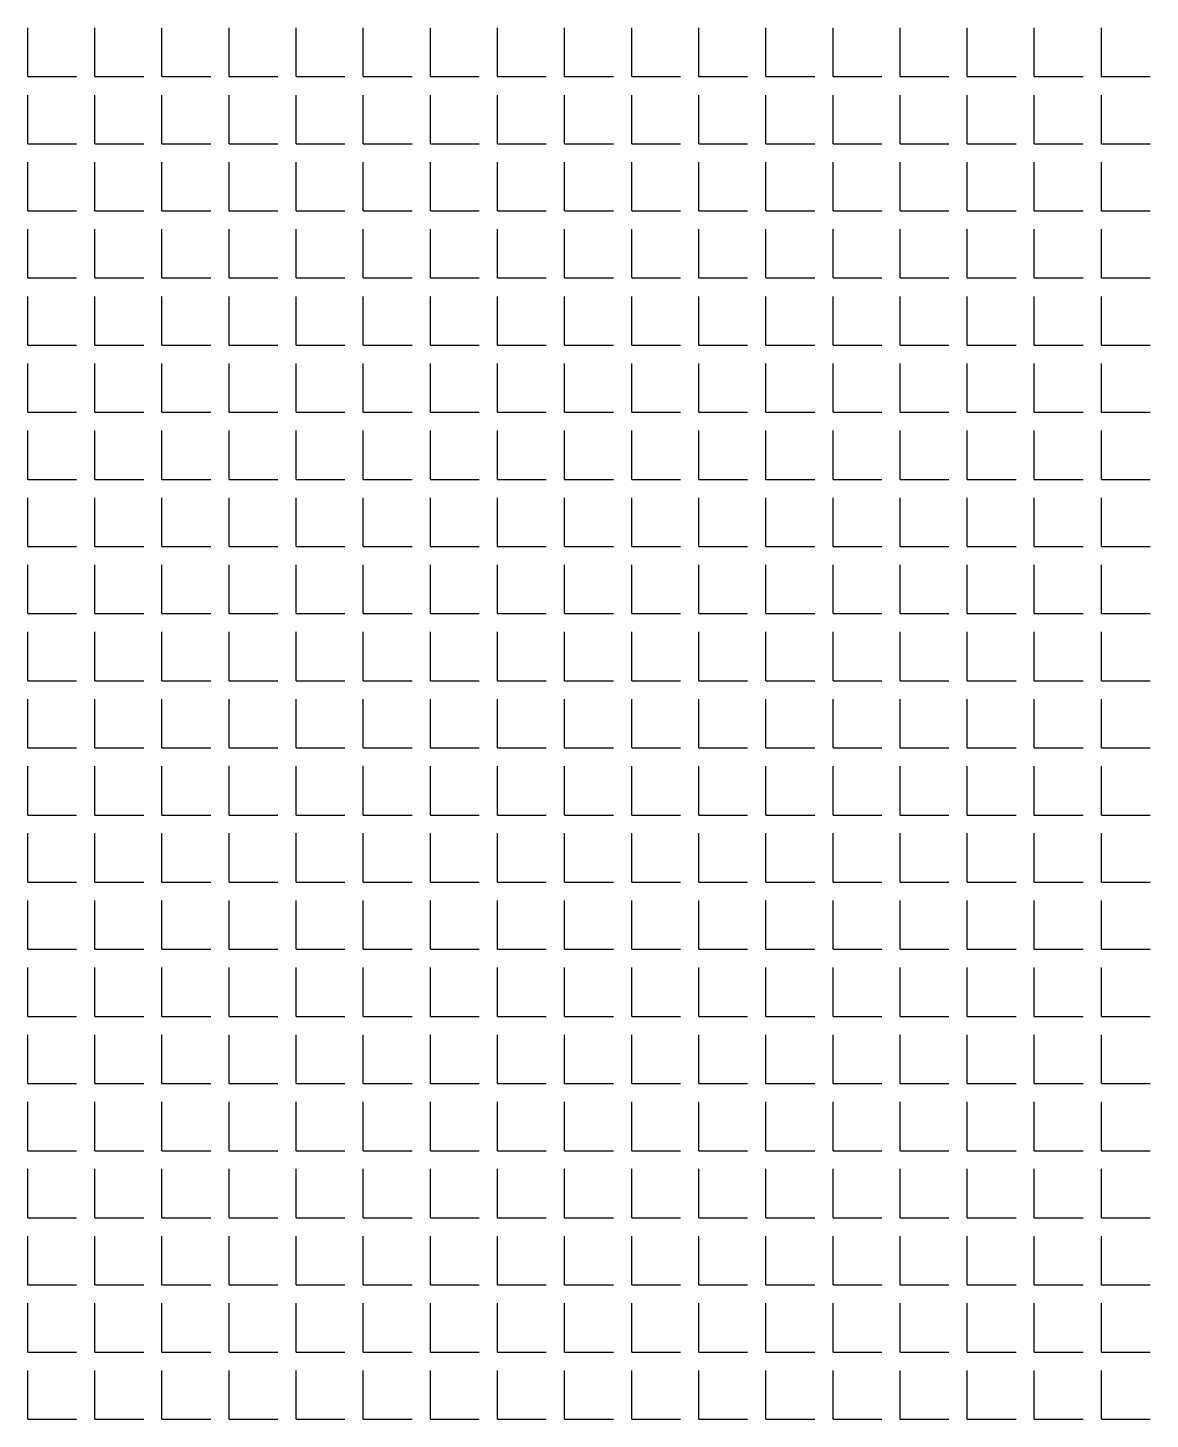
# Model space of a CAD drawing. Header units: millimetres. Extents: x -2063041 to -1932644, y 197605868 to 197643080.
# Drawn here: x -2047052.9 to -2046965.7, y 197627154.7 to 197627262.8 of the extents above; entities that cross this region are included whole.
import ezdxf

# ---------------------------------------------------------------- set-up
doc = ezdxf.new("R2010")
doc.units = ezdxf.units.MM
doc.layers.add('СКУД', color=7, linetype='Continuous')

msp = doc.modelspace()

# ---------------------------------------------------------------- linework, layer by layer
at = {"layer": 'СКУД', "color": 18, "true_color": 0x000000}
for p, q in [((-2047052.86, 197627258.99), (-2047052.86, 197627262.78)), ((-2047047.65, 197627258.99), (-2047047.65, 197627262.78)), ((-2047042.44, 197627258.99), (-2047042.44, 197627262.78)), ((-2047037.22, 197627258.99), (-2047037.22, 197627262.78)), ((-2047032.01, 197627258.99), (-2047032.01, 197627262.78)), ((-2047026.8, 197627258.99), (-2047026.8, 197627262.78)), ((-2047021.58, 197627258.99), (-2047021.58, 197627262.78)), ((-2047016.37, 197627258.99), (-2047016.37, 197627262.78)), ((-2047011.15, 197627258.99), (-2047011.15, 197627262.78)), ((-2047005.94, 197627258.99), (-2047005.94, 197627262.78)), ((-2047000.73, 197627258.99), (-2047000.73, 197627262.78)), ((-2046995.51, 197627258.99), (-2046995.51, 197627262.78)), ((-2046990.3, 197627258.99), (-2046990.3, 197627262.78)), ((-2046985.09, 197627258.99), (-2046985.09, 197627262.78)), ((-2046979.87, 197627258.99), (-2046979.87, 197627262.78)), ((-2046974.66, 197627258.99), (-2046974.66, 197627262.78)), ((-2046969.45, 197627258.99), (-2046969.45, 197627262.78)), ((-2047052.86, 197627258.99), (-2047049.07, 197627258.99)), ((-2047047.65, 197627258.99), (-2047043.86, 197627258.99)), ((-2047042.44, 197627258.99), (-2047038.64, 197627258.99)), ((-2047037.22, 197627258.99), (-2047033.43, 197627258.99)), ((-2047032.01, 197627258.99), (-2047028.22, 197627258.99)), ((-2047026.8, 197627258.99), (-2047023, 197627258.99)), ((-2047021.58, 197627258.99), (-2047017.79, 197627258.99)), ((-2047016.37, 197627258.99), (-2047012.58, 197627258.99)), ((-2047011.15, 197627258.99), (-2047007.36, 197627258.99)), ((-2047005.94, 197627258.99), (-2047002.15, 197627258.99)), ((-2047000.73, 197627258.99), (-2046996.94, 197627258.99)), ((-2046995.51, 197627258.99), (-2046991.72, 197627258.99)), ((-2046990.3, 197627258.99), (-2046986.51, 197627258.99)), ((-2046985.09, 197627258.99), (-2046981.3, 197627258.99)), ((-2046979.87, 197627258.99), (-2046976.08, 197627258.99)), ((-2046974.66, 197627258.99), (-2046970.87, 197627258.99)), ((-2046969.45, 197627258.99), (-2046965.66, 197627258.99)), ((-2047052.86, 197627253.77), (-2047052.86, 197627257.56)), ((-2047047.65, 197627253.77), (-2047047.65, 197627257.56)), ((-2047042.44, 197627253.77), (-2047042.44, 197627257.56)), ((-2047037.22, 197627253.77), (-2047037.22, 197627257.56)), ((-2047032.01, 197627253.77), (-2047032.01, 197627257.56)), ((-2047026.8, 197627253.77), (-2047026.8, 197627257.56)), ((-2047021.58, 197627253.77), (-2047021.58, 197627257.56)), ((-2047016.37, 197627253.77), (-2047016.37, 197627257.56)), ((-2047011.15, 197627253.77), (-2047011.15, 197627257.56)), ((-2047005.94, 197627253.77), (-2047005.94, 197627257.56)), ((-2047000.73, 197627253.77), (-2047000.73, 197627257.56)), ((-2046995.51, 197627253.77), (-2046995.51, 197627257.56)), ((-2046990.3, 197627253.77), (-2046990.3, 197627257.56)), ((-2046985.09, 197627253.77), (-2046985.09, 197627257.56)), ((-2046979.87, 197627253.77), (-2046979.87, 197627257.56)), ((-2046974.66, 197627253.77), (-2046974.66, 197627257.56)), ((-2046969.45, 197627253.77), (-2046969.45, 197627257.56)), ((-2047052.86, 197627253.77), (-2047049.07, 197627253.77)), ((-2047047.65, 197627253.77), (-2047043.86, 197627253.77)), ((-2047042.44, 197627253.77), (-2047038.64, 197627253.77)), ((-2047037.22, 197627253.77), (-2047033.43, 197627253.77)), ((-2047032.01, 197627253.77), (-2047028.22, 197627253.77)), ((-2047026.8, 197627253.77), (-2047023, 197627253.77)), ((-2047021.58, 197627253.77), (-2047017.79, 197627253.77)), ((-2047016.37, 197627253.77), (-2047012.58, 197627253.77)), ((-2047011.15, 197627253.77), (-2047007.36, 197627253.77)), ((-2047005.94, 197627253.77), (-2047002.15, 197627253.77)), ((-2047000.73, 197627253.77), (-2046996.94, 197627253.77)), ((-2046995.51, 197627253.77), (-2046991.72, 197627253.77)), ((-2046990.3, 197627253.77), (-2046986.51, 197627253.77)), ((-2046985.09, 197627253.77), (-2046981.3, 197627253.77)), ((-2046979.87, 197627253.77), (-2046976.08, 197627253.77)), ((-2046974.66, 197627253.77), (-2046970.87, 197627253.77)), ((-2046969.45, 197627253.77), (-2046965.66, 197627253.77)), ((-2047052.86, 197627248.56), (-2047052.86, 197627252.35)), ((-2047047.65, 197627248.56), (-2047047.65, 197627252.35)), ((-2047042.44, 197627248.56), (-2047042.44, 197627252.35)), ((-2047037.22, 197627248.56), (-2047037.22, 197627252.35)), ((-2047032.01, 197627248.56), (-2047032.01, 197627252.35)), ((-2047026.8, 197627248.56), (-2047026.8, 197627252.35)), ((-2047021.58, 197627248.56), (-2047021.58, 197627252.35)), ((-2047016.37, 197627248.56), (-2047016.37, 197627252.35)), ((-2047011.15, 197627248.56), (-2047011.15, 197627252.35)), ((-2047005.94, 197627248.56), (-2047005.94, 197627252.35)), ((-2047000.73, 197627248.56), (-2047000.73, 197627252.35)), ((-2046995.51, 197627248.56), (-2046995.51, 197627252.35)), ((-2046990.3, 197627248.56), (-2046990.3, 197627252.35)), ((-2046985.09, 197627248.56), (-2046985.09, 197627252.35)), ((-2046979.87, 197627248.56), (-2046979.87, 197627252.35)), ((-2046974.66, 197627248.56), (-2046974.66, 197627252.35)), ((-2046969.45, 197627248.56), (-2046969.45, 197627252.35)), ((-2047052.86, 197627248.56), (-2047049.07, 197627248.56)), ((-2047047.65, 197627248.56), (-2047043.86, 197627248.56)), ((-2047042.44, 197627248.56), (-2047038.64, 197627248.56)), ((-2047037.22, 197627248.56), (-2047033.43, 197627248.56)), ((-2047032.01, 197627248.56), (-2047028.22, 197627248.56)), ((-2047026.8, 197627248.56), (-2047023, 197627248.56)), ((-2047021.58, 197627248.56), (-2047017.79, 197627248.56)), ((-2047016.37, 197627248.56), (-2047012.58, 197627248.56)), ((-2047011.15, 197627248.56), (-2047007.36, 197627248.56)), ((-2047005.94, 197627248.56), (-2047002.15, 197627248.56)), ((-2047000.73, 197627248.56), (-2046996.94, 197627248.56)), ((-2046995.51, 197627248.56), (-2046991.72, 197627248.56)), ((-2046990.3, 197627248.56), (-2046986.51, 197627248.56)), ((-2046985.09, 197627248.56), (-2046981.3, 197627248.56)), ((-2046979.87, 197627248.56), (-2046976.08, 197627248.56)), ((-2046974.66, 197627248.56), (-2046970.87, 197627248.56)), ((-2046969.45, 197627248.56), (-2046965.66, 197627248.56)), ((-2047052.86, 197627243.35), (-2047052.86, 197627247.14)), ((-2047047.65, 197627243.35), (-2047047.65, 197627247.14)), ((-2047042.44, 197627243.35), (-2047042.44, 197627247.14)), ((-2047037.22, 197627243.35), (-2047037.22, 197627247.14)), ((-2047032.01, 197627243.35), (-2047032.01, 197627247.14)), ((-2047026.8, 197627243.35), (-2047026.8, 197627247.14)), ((-2047021.58, 197627243.35), (-2047021.58, 197627247.14)), ((-2047016.37, 197627243.35), (-2047016.37, 197627247.14)), ((-2047011.15, 197627243.35), (-2047011.15, 197627247.14)), ((-2047005.94, 197627243.35), (-2047005.94, 197627247.14)), ((-2047000.73, 197627243.35), (-2047000.73, 197627247.14)), ((-2046995.51, 197627243.35), (-2046995.51, 197627247.14)), ((-2046990.3, 197627243.35), (-2046990.3, 197627247.14)), ((-2046985.09, 197627243.35), (-2046985.09, 197627247.14)), ((-2046979.87, 197627243.35), (-2046979.87, 197627247.14)), ((-2046974.66, 197627243.35), (-2046974.66, 197627247.14)), ((-2046969.45, 197627243.35), (-2046969.45, 197627247.14)), ((-2047052.86, 197627243.35), (-2047049.07, 197627243.35)), ((-2047047.65, 197627243.35), (-2047043.86, 197627243.35)), ((-2047042.44, 197627243.35), (-2047038.64, 197627243.35)), ((-2047037.22, 197627243.35), (-2047033.43, 197627243.35)), ((-2047032.01, 197627243.35), (-2047028.22, 197627243.35)), ((-2047026.8, 197627243.35), (-2047023, 197627243.35)), ((-2047021.58, 197627243.35), (-2047017.79, 197627243.35)), ((-2047016.37, 197627243.35), (-2047012.58, 197627243.35)), ((-2047011.15, 197627243.35), (-2047007.36, 197627243.35)), ((-2047005.94, 197627243.35), (-2047002.15, 197627243.35)), ((-2047000.73, 197627243.35), (-2046996.94, 197627243.35)), ((-2046995.51, 197627243.35), (-2046991.72, 197627243.35)), ((-2046990.3, 197627243.35), (-2046986.51, 197627243.35)), ((-2046985.09, 197627243.35), (-2046981.3, 197627243.35)), ((-2046979.87, 197627243.35), (-2046976.08, 197627243.35)), ((-2046974.66, 197627243.35), (-2046970.87, 197627243.35)), ((-2046969.45, 197627243.35), (-2046965.66, 197627243.35)), ((-2047052.86, 197627238.13), (-2047052.86, 197627241.92)), ((-2047047.65, 197627238.13), (-2047047.65, 197627241.92)), ((-2047042.44, 197627238.13), (-2047042.44, 197627241.92)), ((-2047037.22, 197627238.13), (-2047037.22, 197627241.92)), ((-2047032.01, 197627238.13), (-2047032.01, 197627241.92)), ((-2047026.8, 197627238.13), (-2047026.8, 197627241.92)), ((-2047021.58, 197627238.13), (-2047021.58, 197627241.92)), ((-2047016.37, 197627238.13), (-2047016.37, 197627241.92)), ((-2047011.15, 197627238.13), (-2047011.15, 197627241.92)), ((-2047005.94, 197627238.13), (-2047005.94, 197627241.92)), ((-2047000.73, 197627238.13), (-2047000.73, 197627241.92)), ((-2046995.51, 197627238.13), (-2046995.51, 197627241.92)), ((-2046990.3, 197627238.13), (-2046990.3, 197627241.92)), ((-2046985.09, 197627238.13), (-2046985.09, 197627241.92)), ((-2046979.87, 197627238.13), (-2046979.87, 197627241.92)), ((-2046974.66, 197627238.13), (-2046974.66, 197627241.92)), ((-2046969.45, 197627238.13), (-2046969.45, 197627241.92)), ((-2047052.86, 197627238.13), (-2047049.07, 197627238.13)), ((-2047047.65, 197627238.13), (-2047043.86, 197627238.13)), ((-2047042.44, 197627238.13), (-2047038.64, 197627238.13)), ((-2047037.22, 197627238.13), (-2047033.43, 197627238.13)), ((-2047032.01, 197627238.13), (-2047028.22, 197627238.13)), ((-2047026.8, 197627238.13), (-2047023, 197627238.13)), ((-2047021.58, 197627238.13), (-2047017.79, 197627238.13)), ((-2047016.37, 197627238.13), (-2047012.58, 197627238.13)), ((-2047011.15, 197627238.13), (-2047007.36, 197627238.13)), ((-2047005.94, 197627238.13), (-2047002.15, 197627238.13)), ((-2047000.73, 197627238.13), (-2046996.94, 197627238.13)), ((-2046995.51, 197627238.13), (-2046991.72, 197627238.13)), ((-2046990.3, 197627238.13), (-2046986.51, 197627238.13)), ((-2046985.09, 197627238.13), (-2046981.3, 197627238.13)), ((-2046979.87, 197627238.13), (-2046976.08, 197627238.13)), ((-2046974.66, 197627238.13), (-2046970.87, 197627238.13)), ((-2046969.45, 197627238.13), (-2046965.66, 197627238.13)), ((-2047052.86, 197627232.92), (-2047052.86, 197627236.71)), ((-2047047.65, 197627232.92), (-2047047.65, 197627236.71)), ((-2047042.44, 197627232.92), (-2047042.44, 197627236.71)), ((-2047037.22, 197627232.92), (-2047037.22, 197627236.71)), ((-2047032.01, 197627232.92), (-2047032.01, 197627236.71)), ((-2047026.8, 197627232.92), (-2047026.8, 197627236.71)), ((-2047021.58, 197627232.92), (-2047021.58, 197627236.71)), ((-2047016.37, 197627232.92), (-2047016.37, 197627236.71)), ((-2047011.15, 197627232.92), (-2047011.15, 197627236.71)), ((-2047005.94, 197627232.92), (-2047005.94, 197627236.71)), ((-2047000.73, 197627232.92), (-2047000.73, 197627236.71)), ((-2046995.51, 197627232.92), (-2046995.51, 197627236.71)), ((-2046990.3, 197627232.92), (-2046990.3, 197627236.71)), ((-2046985.09, 197627232.92), (-2046985.09, 197627236.71)), ((-2046979.87, 197627232.92), (-2046979.87, 197627236.71)), ((-2046974.66, 197627232.92), (-2046974.66, 197627236.71)), ((-2046969.45, 197627232.92), (-2046969.45, 197627236.71)), ((-2047052.86, 197627232.92), (-2047049.07, 197627232.92)), ((-2047047.65, 197627232.92), (-2047043.86, 197627232.92)), ((-2047042.44, 197627232.92), (-2047038.64, 197627232.92)), ((-2047037.22, 197627232.92), (-2047033.43, 197627232.92)), ((-2047032.01, 197627232.92), (-2047028.22, 197627232.92)), ((-2047026.8, 197627232.92), (-2047023, 197627232.92)), ((-2047021.58, 197627232.92), (-2047017.79, 197627232.92)), ((-2047016.37, 197627232.92), (-2047012.58, 197627232.92)), ((-2047011.15, 197627232.92), (-2047007.36, 197627232.92)), ((-2047005.94, 197627232.92), (-2047002.15, 197627232.92)), ((-2047000.73, 197627232.92), (-2046996.94, 197627232.92)), ((-2046995.51, 197627232.92), (-2046991.72, 197627232.92)), ((-2046990.3, 197627232.92), (-2046986.51, 197627232.92)), ((-2046985.09, 197627232.92), (-2046981.3, 197627232.92)), ((-2046979.87, 197627232.92), (-2046976.08, 197627232.92)), ((-2046974.66, 197627232.92), (-2046970.87, 197627232.92)), ((-2046969.45, 197627232.92), (-2046965.66, 197627232.92)), ((-2047052.86, 197627227.71), (-2047052.86, 197627231.5)), ((-2047047.65, 197627227.71), (-2047047.65, 197627231.5)), ((-2047042.44, 197627227.71), (-2047042.44, 197627231.5)), ((-2047037.22, 197627227.71), (-2047037.22, 197627231.5)), ((-2047032.01, 197627227.71), (-2047032.01, 197627231.5)), ((-2047026.8, 197627227.71), (-2047026.8, 197627231.5)), ((-2047021.58, 197627227.71), (-2047021.58, 197627231.5)), ((-2047016.37, 197627227.71), (-2047016.37, 197627231.5)), ((-2047011.15, 197627227.71), (-2047011.15, 197627231.5)), ((-2047005.94, 197627227.71), (-2047005.94, 197627231.5)), ((-2047000.73, 197627227.71), (-2047000.73, 197627231.5)), ((-2046995.51, 197627227.71), (-2046995.51, 197627231.5)), ((-2046990.3, 197627227.71), (-2046990.3, 197627231.5)), ((-2046985.09, 197627227.71), (-2046985.09, 197627231.5)), ((-2046979.87, 197627227.71), (-2046979.87, 197627231.5)), ((-2046974.66, 197627227.71), (-2046974.66, 197627231.5)), ((-2046969.45, 197627227.71), (-2046969.45, 197627231.5)), ((-2047052.86, 197627227.71), (-2047049.07, 197627227.71)), ((-2047047.65, 197627227.71), (-2047043.86, 197627227.71)), ((-2047042.44, 197627227.71), (-2047038.64, 197627227.71)), ((-2047037.22, 197627227.71), (-2047033.43, 197627227.71)), ((-2047032.01, 197627227.71), (-2047028.22, 197627227.71)), ((-2047026.8, 197627227.71), (-2047023, 197627227.71)), ((-2047021.58, 197627227.71), (-2047017.79, 197627227.71)), ((-2047016.37, 197627227.71), (-2047012.58, 197627227.71)), ((-2047011.15, 197627227.71), (-2047007.36, 197627227.71)), ((-2047005.94, 197627227.71), (-2047002.15, 197627227.71)), ((-2047000.73, 197627227.71), (-2046996.94, 197627227.71)), ((-2046995.51, 197627227.71), (-2046991.72, 197627227.71)), ((-2046990.3, 197627227.71), (-2046986.51, 197627227.71)), ((-2046985.09, 197627227.71), (-2046981.3, 197627227.71)), ((-2046979.87, 197627227.71), (-2046976.08, 197627227.71)), ((-2046974.66, 197627227.71), (-2046970.87, 197627227.71)), ((-2046969.45, 197627227.71), (-2046965.66, 197627227.71)), ((-2047052.86, 197627222.49), (-2047052.86, 197627226.28)), ((-2047047.65, 197627222.49), (-2047047.65, 197627226.28)), ((-2047042.44, 197627222.49), (-2047042.44, 197627226.28)), ((-2047037.22, 197627222.49), (-2047037.22, 197627226.28)), ((-2047032.01, 197627222.49), (-2047032.01, 197627226.28)), ((-2047026.8, 197627222.49), (-2047026.8, 197627226.28)), ((-2047021.58, 197627222.49), (-2047021.58, 197627226.28)), ((-2047016.37, 197627222.49), (-2047016.37, 197627226.28)), ((-2047011.15, 197627222.49), (-2047011.15, 197627226.28)), ((-2047005.94, 197627222.49), (-2047005.94, 197627226.28)), ((-2047000.73, 197627222.49), (-2047000.73, 197627226.28)), ((-2046995.51, 197627222.49), (-2046995.51, 197627226.28)), ((-2046990.3, 197627222.49), (-2046990.3, 197627226.28)), ((-2046985.09, 197627222.49), (-2046985.09, 197627226.28)), ((-2046979.87, 197627222.49), (-2046979.87, 197627226.28)), ((-2046974.66, 197627222.49), (-2046974.66, 197627226.28)), ((-2046969.45, 197627222.49), (-2046969.45, 197627226.28)), ((-2047052.86, 197627222.49), (-2047049.07, 197627222.49)), ((-2047047.65, 197627222.49), (-2047043.86, 197627222.49)), ((-2047042.44, 197627222.49), (-2047038.64, 197627222.49)), ((-2047037.22, 197627222.49), (-2047033.43, 197627222.49)), ((-2047032.01, 197627222.49), (-2047028.22, 197627222.49)), ((-2047026.8, 197627222.49), (-2047023, 197627222.49)), ((-2047021.58, 197627222.49), (-2047017.79, 197627222.49)), ((-2047016.37, 197627222.49), (-2047012.58, 197627222.49)), ((-2047011.15, 197627222.49), (-2047007.36, 197627222.49)), ((-2047005.94, 197627222.49), (-2047002.15, 197627222.49)), ((-2047000.73, 197627222.49), (-2046996.94, 197627222.49)), ((-2046995.51, 197627222.49), (-2046991.72, 197627222.49)), ((-2046990.3, 197627222.49), (-2046986.51, 197627222.49)), ((-2046985.09, 197627222.49), (-2046981.3, 197627222.49)), ((-2046979.87, 197627222.49), (-2046976.08, 197627222.49)), ((-2046974.66, 197627222.49), (-2046970.87, 197627222.49)), ((-2046969.45, 197627222.49), (-2046965.66, 197627222.49)), ((-2047052.86, 197627217.28), (-2047052.86, 197627221.07)), ((-2047047.65, 197627217.28), (-2047047.65, 197627221.07)), ((-2047042.44, 197627217.28), (-2047042.44, 197627221.07)), ((-2047037.22, 197627217.28), (-2047037.22, 197627221.07)), ((-2047032.01, 197627217.28), (-2047032.01, 197627221.07)), ((-2047026.8, 197627217.28), (-2047026.8, 197627221.07)), ((-2047021.58, 197627217.28), (-2047021.58, 197627221.07)), ((-2047016.37, 197627217.28), (-2047016.37, 197627221.07)), ((-2047011.15, 197627217.28), (-2047011.15, 197627221.07)), ((-2047005.94, 197627217.28), (-2047005.94, 197627221.07)), ((-2047000.73, 197627217.28), (-2047000.73, 197627221.07)), ((-2046995.51, 197627217.28), (-2046995.51, 197627221.07)), ((-2046990.3, 197627217.28), (-2046990.3, 197627221.07)), ((-2046985.09, 197627217.28), (-2046985.09, 197627221.07)), ((-2046979.87, 197627217.28), (-2046979.87, 197627221.07)), ((-2046974.66, 197627217.28), (-2046974.66, 197627221.07)), ((-2046969.45, 197627217.28), (-2046969.45, 197627221.07)), ((-2047052.86, 197627217.28), (-2047049.07, 197627217.28)), ((-2047047.65, 197627217.28), (-2047043.86, 197627217.28)), ((-2047042.44, 197627217.28), (-2047038.64, 197627217.28)), ((-2047037.22, 197627217.28), (-2047033.43, 197627217.28)), ((-2047032.01, 197627217.28), (-2047028.22, 197627217.28)), ((-2047026.8, 197627217.28), (-2047023, 197627217.28)), ((-2047021.58, 197627217.28), (-2047017.79, 197627217.28)), ((-2047016.37, 197627217.28), (-2047012.58, 197627217.28)), ((-2047011.15, 197627217.28), (-2047007.36, 197627217.28)), ((-2047005.94, 197627217.28), (-2047002.15, 197627217.28)), ((-2047000.73, 197627217.28), (-2046996.94, 197627217.28)), ((-2046995.51, 197627217.28), (-2046991.72, 197627217.28)), ((-2046990.3, 197627217.28), (-2046986.51, 197627217.28)), ((-2046985.09, 197627217.28), (-2046981.3, 197627217.28)), ((-2046979.87, 197627217.28), (-2046976.08, 197627217.28)), ((-2046974.66, 197627217.28), (-2046970.87, 197627217.28)), ((-2046969.45, 197627217.28), (-2046965.66, 197627217.28)), ((-2047052.86, 197627212.07), (-2047052.86, 197627215.86)), ((-2047047.65, 197627212.07), (-2047047.65, 197627215.86)), ((-2047042.44, 197627212.07), (-2047042.44, 197627215.86)), ((-2047037.22, 197627212.07), (-2047037.22, 197627215.86)), ((-2047032.01, 197627212.07), (-2047032.01, 197627215.86)), ((-2047026.8, 197627212.07), (-2047026.8, 197627215.86)), ((-2047021.58, 197627212.07), (-2047021.58, 197627215.86)), ((-2047016.37, 197627212.07), (-2047016.37, 197627215.86)), ((-2047011.15, 197627212.07), (-2047011.15, 197627215.86)), ((-2047005.94, 197627212.07), (-2047005.94, 197627215.86)), ((-2047000.73, 197627212.07), (-2047000.73, 197627215.86)), ((-2046995.51, 197627212.07), (-2046995.51, 197627215.86)), ((-2046990.3, 197627212.07), (-2046990.3, 197627215.86)), ((-2046985.09, 197627212.07), (-2046985.09, 197627215.86)), ((-2046979.87, 197627212.07), (-2046979.87, 197627215.86)), ((-2046974.66, 197627212.07), (-2046974.66, 197627215.86)), ((-2046969.45, 197627212.07), (-2046969.45, 197627215.86)), ((-2047052.86, 197627212.07), (-2047049.07, 197627212.07)), ((-2047047.65, 197627212.07), (-2047043.86, 197627212.07)), ((-2047042.44, 197627212.07), (-2047038.64, 197627212.07)), ((-2047037.22, 197627212.07), (-2047033.43, 197627212.07)), ((-2047032.01, 197627212.07), (-2047028.22, 197627212.07)), ((-2047026.8, 197627212.07), (-2047023, 197627212.07)), ((-2047021.58, 197627212.07), (-2047017.79, 197627212.07)), ((-2047016.37, 197627212.07), (-2047012.58, 197627212.07)), ((-2047011.15, 197627212.07), (-2047007.36, 197627212.07)), ((-2047005.94, 197627212.07), (-2047002.15, 197627212.07)), ((-2047000.73, 197627212.07), (-2046996.94, 197627212.07)), ((-2046995.51, 197627212.07), (-2046991.72, 197627212.07)), ((-2046990.3, 197627212.07), (-2046986.51, 197627212.07)), ((-2046985.09, 197627212.07), (-2046981.3, 197627212.07)), ((-2046979.87, 197627212.07), (-2046976.08, 197627212.07)), ((-2046974.66, 197627212.07), (-2046970.87, 197627212.07)), ((-2046969.45, 197627212.07), (-2046965.66, 197627212.07)), ((-2047052.86, 197627206.85), (-2047052.86, 197627210.64)), ((-2047047.65, 197627206.85), (-2047047.65, 197627210.64)), ((-2047042.44, 197627206.85), (-2047042.44, 197627210.64)), ((-2047037.22, 197627206.85), (-2047037.22, 197627210.64)), ((-2047032.01, 197627206.85), (-2047032.01, 197627210.64)), ((-2047026.8, 197627206.85), (-2047026.8, 197627210.64)), ((-2047021.58, 197627206.85), (-2047021.58, 197627210.64)), ((-2047016.37, 197627206.85), (-2047016.37, 197627210.64)), ((-2047011.15, 197627206.85), (-2047011.15, 197627210.64)), ((-2047005.94, 197627206.85), (-2047005.94, 197627210.64)), ((-2047000.73, 197627206.85), (-2047000.73, 197627210.64)), ((-2046995.51, 197627206.85), (-2046995.51, 197627210.64)), ((-2046990.3, 197627206.85), (-2046990.3, 197627210.64)), ((-2046985.09, 197627206.85), (-2046985.09, 197627210.64)), ((-2046979.87, 197627206.85), (-2046979.87, 197627210.64)), ((-2046974.66, 197627206.85), (-2046974.66, 197627210.64)), ((-2046969.45, 197627206.85), (-2046969.45, 197627210.64)), ((-2047052.86, 197627206.85), (-2047049.07, 197627206.85)), ((-2047047.65, 197627206.85), (-2047043.86, 197627206.85)), ((-2047042.44, 197627206.85), (-2047038.64, 197627206.85)), ((-2047037.22, 197627206.85), (-2047033.43, 197627206.85)), ((-2047032.01, 197627206.85), (-2047028.22, 197627206.85)), ((-2047026.8, 197627206.85), (-2047023, 197627206.85)), ((-2047021.58, 197627206.85), (-2047017.79, 197627206.85)), ((-2047016.37, 197627206.85), (-2047012.58, 197627206.85)), ((-2047011.15, 197627206.85), (-2047007.36, 197627206.85)), ((-2047005.94, 197627206.85), (-2047002.15, 197627206.85)), ((-2047000.73, 197627206.85), (-2046996.94, 197627206.85)), ((-2046995.51, 197627206.85), (-2046991.72, 197627206.85)), ((-2046990.3, 197627206.85), (-2046986.51, 197627206.85)), ((-2046985.09, 197627206.85), (-2046981.3, 197627206.85)), ((-2046979.87, 197627206.85), (-2046976.08, 197627206.85)), ((-2046974.66, 197627206.85), (-2046970.87, 197627206.85)), ((-2046969.45, 197627206.85), (-2046965.66, 197627206.85)), ((-2047052.86, 197627201.64), (-2047052.86, 197627205.43)), ((-2047047.65, 197627201.64), (-2047047.65, 197627205.43)), ((-2047042.44, 197627201.64), (-2047042.44, 197627205.43)), ((-2047037.22, 197627201.64), (-2047037.22, 197627205.43)), ((-2047032.01, 197627201.64), (-2047032.01, 197627205.43)), ((-2047026.8, 197627201.64), (-2047026.8, 197627205.43)), ((-2047021.58, 197627201.64), (-2047021.58, 197627205.43)), ((-2047016.37, 197627201.64), (-2047016.37, 197627205.43)), ((-2047011.15, 197627201.64), (-2047011.15, 197627205.43)), ((-2047005.94, 197627201.64), (-2047005.94, 197627205.43)), ((-2047000.73, 197627201.64), (-2047000.73, 197627205.43)), ((-2046995.51, 197627201.64), (-2046995.51, 197627205.43)), ((-2046990.3, 197627201.64), (-2046990.3, 197627205.43)), ((-2046985.09, 197627201.64), (-2046985.09, 197627205.43)), ((-2046979.87, 197627201.64), (-2046979.87, 197627205.43)), ((-2046974.66, 197627201.64), (-2046974.66, 197627205.43)), ((-2046969.45, 197627201.64), (-2046969.45, 197627205.43)), ((-2047052.86, 197627201.64), (-2047049.07, 197627201.64)), ((-2047047.65, 197627201.64), (-2047043.86, 197627201.64)), ((-2047042.44, 197627201.64), (-2047038.64, 197627201.64)), ((-2047037.22, 197627201.64), (-2047033.43, 197627201.64)), ((-2047032.01, 197627201.64), (-2047028.22, 197627201.64)), ((-2047026.8, 197627201.64), (-2047023, 197627201.64)), ((-2047021.58, 197627201.64), (-2047017.79, 197627201.64)), ((-2047016.37, 197627201.64), (-2047012.58, 197627201.64)), ((-2047011.15, 197627201.64), (-2047007.36, 197627201.64)), ((-2047005.94, 197627201.64), (-2047002.15, 197627201.64)), ((-2047000.73, 197627201.64), (-2046996.94, 197627201.64)), ((-2046995.51, 197627201.64), (-2046991.72, 197627201.64)), ((-2046990.3, 197627201.64), (-2046986.51, 197627201.64)), ((-2046985.09, 197627201.64), (-2046981.3, 197627201.64)), ((-2046979.87, 197627201.64), (-2046976.08, 197627201.64)), ((-2046974.66, 197627201.64), (-2046970.87, 197627201.64)), ((-2046969.45, 197627201.64), (-2046965.66, 197627201.64)), ((-2047052.86, 197627196.43), (-2047052.86, 197627200.22)), ((-2047047.65, 197627196.43), (-2047047.65, 197627200.22)), ((-2047042.44, 197627196.43), (-2047042.44, 197627200.22)), ((-2047037.22, 197627196.43), (-2047037.22, 197627200.22)), ((-2047032.01, 197627196.43), (-2047032.01, 197627200.22)), ((-2047026.8, 197627196.43), (-2047026.8, 197627200.22)), ((-2047021.58, 197627196.43), (-2047021.58, 197627200.22)), ((-2047016.37, 197627196.43), (-2047016.37, 197627200.22)), ((-2047011.15, 197627196.43), (-2047011.15, 197627200.22)), ((-2047005.94, 197627196.43), (-2047005.94, 197627200.22)), ((-2047000.73, 197627196.43), (-2047000.73, 197627200.22)), ((-2046995.51, 197627196.43), (-2046995.51, 197627200.22)), ((-2046990.3, 197627196.43), (-2046990.3, 197627200.22)), ((-2046985.09, 197627196.43), (-2046985.09, 197627200.22)), ((-2046979.87, 197627196.43), (-2046979.87, 197627200.22)), ((-2046974.66, 197627196.43), (-2046974.66, 197627200.22)), ((-2046969.45, 197627196.43), (-2046969.45, 197627200.22)), ((-2047052.86, 197627196.43), (-2047049.07, 197627196.43)), ((-2047047.65, 197627196.43), (-2047043.86, 197627196.43)), ((-2047042.44, 197627196.43), (-2047038.64, 197627196.43)), ((-2047037.22, 197627196.43), (-2047033.43, 197627196.43)), ((-2047032.01, 197627196.43), (-2047028.22, 197627196.43)), ((-2047026.8, 197627196.43), (-2047023, 197627196.43)), ((-2047021.58, 197627196.43), (-2047017.79, 197627196.43)), ((-2047016.37, 197627196.43), (-2047012.58, 197627196.43)), ((-2047011.15, 197627196.43), (-2047007.36, 197627196.43)), ((-2047005.94, 197627196.43), (-2047002.15, 197627196.43)), ((-2047000.73, 197627196.43), (-2046996.94, 197627196.43)), ((-2046995.51, 197627196.43), (-2046991.72, 197627196.43)), ((-2046990.3, 197627196.43), (-2046986.51, 197627196.43)), ((-2046985.09, 197627196.43), (-2046981.3, 197627196.43)), ((-2046979.87, 197627196.43), (-2046976.08, 197627196.43)), ((-2046974.66, 197627196.43), (-2046970.87, 197627196.43)), ((-2046969.45, 197627196.43), (-2046965.66, 197627196.43)), ((-2047052.86, 197627191.21), (-2047052.86, 197627195)), ((-2047047.65, 197627191.21), (-2047047.65, 197627195)), ((-2047042.44, 197627191.21), (-2047042.44, 197627195)), ((-2047037.22, 197627191.21), (-2047037.22, 197627195)), ((-2047032.01, 197627191.21), (-2047032.01, 197627195)), ((-2047026.8, 197627191.21), (-2047026.8, 197627195)), ((-2047021.58, 197627191.21), (-2047021.58, 197627195)), ((-2047016.37, 197627191.21), (-2047016.37, 197627195)), ((-2047011.15, 197627191.21), (-2047011.15, 197627195)), ((-2047005.94, 197627191.21), (-2047005.94, 197627195)), ((-2047000.73, 197627191.21), (-2047000.73, 197627195)), ((-2046995.51, 197627191.21), (-2046995.51, 197627195)), ((-2046990.3, 197627191.21), (-2046990.3, 197627195)), ((-2046985.09, 197627191.21), (-2046985.09, 197627195)), ((-2046979.87, 197627191.21), (-2046979.87, 197627195)), ((-2046974.66, 197627191.21), (-2046974.66, 197627195)), ((-2046969.45, 197627191.21), (-2046969.45, 197627195)), ((-2047052.86, 197627191.21), (-2047049.07, 197627191.21)), ((-2047047.65, 197627191.21), (-2047043.86, 197627191.21)), ((-2047042.44, 197627191.21), (-2047038.64, 197627191.21)), ((-2047037.22, 197627191.21), (-2047033.43, 197627191.21)), ((-2047032.01, 197627191.21), (-2047028.22, 197627191.21)), ((-2047026.8, 197627191.21), (-2047023, 197627191.21)), ((-2047021.58, 197627191.21), (-2047017.79, 197627191.21)), ((-2047016.37, 197627191.21), (-2047012.58, 197627191.21)), ((-2047011.15, 197627191.21), (-2047007.36, 197627191.21)), ((-2047005.94, 197627191.21), (-2047002.15, 197627191.21)), ((-2047000.73, 197627191.21), (-2046996.94, 197627191.21)), ((-2046995.51, 197627191.21), (-2046991.72, 197627191.21)), ((-2046990.3, 197627191.21), (-2046986.51, 197627191.21)), ((-2046985.09, 197627191.21), (-2046981.3, 197627191.21)), ((-2046979.87, 197627191.21), (-2046976.08, 197627191.21)), ((-2046974.66, 197627191.21), (-2046970.87, 197627191.21)), ((-2046969.45, 197627191.21), (-2046965.66, 197627191.21)), ((-2047052.86, 197627186), (-2047052.86, 197627189.79)), ((-2047047.65, 197627186), (-2047047.65, 197627189.79)), ((-2047042.44, 197627186), (-2047042.44, 197627189.79)), ((-2047037.22, 197627186), (-2047037.22, 197627189.79)), ((-2047032.01, 197627186), (-2047032.01, 197627189.79)), ((-2047026.8, 197627186), (-2047026.8, 197627189.79)), ((-2047021.58, 197627186), (-2047021.58, 197627189.79)), ((-2047016.37, 197627186), (-2047016.37, 197627189.79)), ((-2047011.15, 197627186), (-2047011.15, 197627189.79)), ((-2047005.94, 197627186), (-2047005.94, 197627189.79)), ((-2047000.73, 197627186), (-2047000.73, 197627189.79)), ((-2046995.51, 197627186), (-2046995.51, 197627189.79)), ((-2046990.3, 197627186), (-2046990.3, 197627189.79)), ((-2046985.09, 197627186), (-2046985.09, 197627189.79)), ((-2046979.87, 197627186), (-2046979.87, 197627189.79)), ((-2046974.66, 197627186), (-2046974.66, 197627189.79)), ((-2046969.45, 197627186), (-2046969.45, 197627189.79)), ((-2047052.86, 197627186), (-2047049.07, 197627186)), ((-2047047.65, 197627186), (-2047043.86, 197627186)), ((-2047042.44, 197627186), (-2047038.64, 197627186)), ((-2047037.22, 197627186), (-2047033.43, 197627186)), ((-2047032.01, 197627186), (-2047028.22, 197627186)), ((-2047026.8, 197627186), (-2047023, 197627186)), ((-2047021.58, 197627186), (-2047017.79, 197627186)), ((-2047016.37, 197627186), (-2047012.58, 197627186)), ((-2047011.15, 197627186), (-2047007.36, 197627186)), ((-2047005.94, 197627186), (-2047002.15, 197627186)), ((-2047000.73, 197627186), (-2046996.94, 197627186)), ((-2046995.51, 197627186), (-2046991.72, 197627186)), ((-2046990.3, 197627186), (-2046986.51, 197627186)), ((-2046985.09, 197627186), (-2046981.3, 197627186)), ((-2046979.87, 197627186), (-2046976.08, 197627186)), ((-2046974.66, 197627186), (-2046970.87, 197627186)), ((-2046969.45, 197627186), (-2046965.66, 197627186)), ((-2047052.86, 197627180.79), (-2047052.86, 197627184.58)), ((-2047047.65, 197627180.79), (-2047047.65, 197627184.58)), ((-2047042.44, 197627180.79), (-2047042.44, 197627184.58)), ((-2047037.22, 197627180.79), (-2047037.22, 197627184.58)), ((-2047032.01, 197627180.79), (-2047032.01, 197627184.58)), ((-2047026.8, 197627180.79), (-2047026.8, 197627184.58)), ((-2047021.58, 197627180.79), (-2047021.58, 197627184.58)), ((-2047016.37, 197627180.79), (-2047016.37, 197627184.58)), ((-2047011.15, 197627180.79), (-2047011.15, 197627184.58)), ((-2047005.94, 197627180.79), (-2047005.94, 197627184.58)), ((-2047000.73, 197627180.79), (-2047000.73, 197627184.58)), ((-2046995.51, 197627180.79), (-2046995.51, 197627184.58)), ((-2046990.3, 197627180.79), (-2046990.3, 197627184.58)), ((-2046985.09, 197627180.79), (-2046985.09, 197627184.58)), ((-2046979.87, 197627180.79), (-2046979.87, 197627184.58)), ((-2046974.66, 197627180.79), (-2046974.66, 197627184.58)), ((-2046969.45, 197627180.79), (-2046969.45, 197627184.58)), ((-2047052.86, 197627180.79), (-2047049.07, 197627180.79)), ((-2047047.65, 197627180.79), (-2047043.86, 197627180.79)), ((-2047042.44, 197627180.79), (-2047038.64, 197627180.79)), ((-2047037.22, 197627180.79), (-2047033.43, 197627180.79)), ((-2047032.01, 197627180.79), (-2047028.22, 197627180.79)), ((-2047026.8, 197627180.79), (-2047023, 197627180.79)), ((-2047021.58, 197627180.79), (-2047017.79, 197627180.79)), ((-2047016.37, 197627180.79), (-2047012.58, 197627180.79)), ((-2047011.15, 197627180.79), (-2047007.36, 197627180.79)), ((-2047005.94, 197627180.79), (-2047002.15, 197627180.79)), ((-2047000.73, 197627180.79), (-2046996.94, 197627180.79)), ((-2046995.51, 197627180.79), (-2046991.72, 197627180.79)), ((-2046990.3, 197627180.79), (-2046986.51, 197627180.79)), ((-2046985.09, 197627180.79), (-2046981.3, 197627180.79)), ((-2046979.87, 197627180.79), (-2046976.08, 197627180.79)), ((-2046974.66, 197627180.79), (-2046970.87, 197627180.79)), ((-2046969.45, 197627180.79), (-2046965.66, 197627180.79)), ((-2047052.86, 197627175.57), (-2047052.86, 197627179.36)), ((-2047047.65, 197627175.57), (-2047047.65, 197627179.36)), ((-2047042.44, 197627175.57), (-2047042.44, 197627179.36)), ((-2047037.22, 197627175.57), (-2047037.22, 197627179.36)), ((-2047032.01, 197627175.57), (-2047032.01, 197627179.36)), ((-2047026.8, 197627175.57), (-2047026.8, 197627179.36)), ((-2047021.58, 197627175.57), (-2047021.58, 197627179.36)), ((-2047016.37, 197627175.57), (-2047016.37, 197627179.36)), ((-2047011.15, 197627175.57), (-2047011.15, 197627179.36)), ((-2047005.94, 197627175.57), (-2047005.94, 197627179.36)), ((-2047000.73, 197627175.57), (-2047000.73, 197627179.36)), ((-2046995.51, 197627175.57), (-2046995.51, 197627179.36)), ((-2046990.3, 197627175.57), (-2046990.3, 197627179.36)), ((-2046985.09, 197627175.57), (-2046985.09, 197627179.36)), ((-2046979.87, 197627175.57), (-2046979.87, 197627179.36)), ((-2046974.66, 197627175.57), (-2046974.66, 197627179.36)), ((-2046969.45, 197627175.57), (-2046969.45, 197627179.36)), ((-2047052.86, 197627175.57), (-2047049.07, 197627175.57)), ((-2047047.65, 197627175.57), (-2047043.86, 197627175.57)), ((-2047042.44, 197627175.57), (-2047038.64, 197627175.57)), ((-2047037.22, 197627175.57), (-2047033.43, 197627175.57)), ((-2047032.01, 197627175.57), (-2047028.22, 197627175.57)), ((-2047026.8, 197627175.57), (-2047023, 197627175.57)), ((-2047021.58, 197627175.57), (-2047017.79, 197627175.57)), ((-2047016.37, 197627175.57), (-2047012.58, 197627175.57)), ((-2047011.15, 197627175.57), (-2047007.36, 197627175.57)), ((-2047005.94, 197627175.57), (-2047002.15, 197627175.57)), ((-2047000.73, 197627175.57), (-2046996.94, 197627175.57)), ((-2046995.51, 197627175.57), (-2046991.72, 197627175.57)), ((-2046990.3, 197627175.57), (-2046986.51, 197627175.57)), ((-2046985.09, 197627175.57), (-2046981.3, 197627175.57)), ((-2046979.87, 197627175.57), (-2046976.08, 197627175.57)), ((-2046974.66, 197627175.57), (-2046970.87, 197627175.57)), ((-2046969.45, 197627175.57), (-2046965.66, 197627175.57)), ((-2047052.86, 197627170.36), (-2047052.86, 197627174.15)), ((-2047047.65, 197627170.36), (-2047047.65, 197627174.15)), ((-2047042.44, 197627170.36), (-2047042.44, 197627174.15)), ((-2047037.22, 197627170.36), (-2047037.22, 197627174.15)), ((-2047032.01, 197627170.36), (-2047032.01, 197627174.15)), ((-2047026.8, 197627170.36), (-2047026.8, 197627174.15)), ((-2047021.58, 197627170.36), (-2047021.58, 197627174.15)), ((-2047016.37, 197627170.36), (-2047016.37, 197627174.15)), ((-2047011.15, 197627170.36), (-2047011.15, 197627174.15)), ((-2047005.94, 197627170.36), (-2047005.94, 197627174.15)), ((-2047000.73, 197627170.36), (-2047000.73, 197627174.15)), ((-2046995.51, 197627170.36), (-2046995.51, 197627174.15)), ((-2046990.3, 197627170.36), (-2046990.3, 197627174.15)), ((-2046985.09, 197627170.36), (-2046985.09, 197627174.15)), ((-2046979.87, 197627170.36), (-2046979.87, 197627174.15)), ((-2046974.66, 197627170.36), (-2046974.66, 197627174.15)), ((-2046969.45, 197627170.36), (-2046969.45, 197627174.15)), ((-2047052.86, 197627170.36), (-2047049.07, 197627170.36)), ((-2047047.65, 197627170.36), (-2047043.86, 197627170.36)), ((-2047042.44, 197627170.36), (-2047038.64, 197627170.36)), ((-2047037.22, 197627170.36), (-2047033.43, 197627170.36)), ((-2047032.01, 197627170.36), (-2047028.22, 197627170.36)), ((-2047026.8, 197627170.36), (-2047023, 197627170.36)), ((-2047021.58, 197627170.36), (-2047017.79, 197627170.36)), ((-2047016.37, 197627170.36), (-2047012.58, 197627170.36)), ((-2047011.15, 197627170.36), (-2047007.36, 197627170.36)), ((-2047005.94, 197627170.36), (-2047002.15, 197627170.36)), ((-2047000.73, 197627170.36), (-2046996.94, 197627170.36)), ((-2046995.51, 197627170.36), (-2046991.72, 197627170.36)), ((-2046990.3, 197627170.36), (-2046986.51, 197627170.36)), ((-2046985.09, 197627170.36), (-2046981.3, 197627170.36)), ((-2046979.87, 197627170.36), (-2046976.08, 197627170.36)), ((-2046974.66, 197627170.36), (-2046970.87, 197627170.36)), ((-2046969.45, 197627170.36), (-2046965.66, 197627170.36)), ((-2047052.86, 197627165.15), (-2047052.86, 197627168.94)), ((-2047047.65, 197627165.15), (-2047047.65, 197627168.94)), ((-2047042.44, 197627165.15), (-2047042.44, 197627168.94)), ((-2047037.22, 197627165.15), (-2047037.22, 197627168.94)), ((-2047032.01, 197627165.15), (-2047032.01, 197627168.94)), ((-2047026.8, 197627165.15), (-2047026.8, 197627168.94)), ((-2047021.58, 197627165.15), (-2047021.58, 197627168.94)), ((-2047016.37, 197627165.15), (-2047016.37, 197627168.94)), ((-2047011.15, 197627165.15), (-2047011.15, 197627168.94)), ((-2047005.94, 197627165.15), (-2047005.94, 197627168.94)), ((-2047000.73, 197627165.15), (-2047000.73, 197627168.94)), ((-2046995.51, 197627165.15), (-2046995.51, 197627168.94)), ((-2046990.3, 197627165.15), (-2046990.3, 197627168.94)), ((-2046985.09, 197627165.15), (-2046985.09, 197627168.94)), ((-2046979.87, 197627165.15), (-2046979.87, 197627168.94)), ((-2046974.66, 197627165.15), (-2046974.66, 197627168.94)), ((-2046969.45, 197627165.15), (-2046969.45, 197627168.94)), ((-2047052.86, 197627165.15), (-2047049.07, 197627165.15)), ((-2047047.65, 197627165.15), (-2047043.86, 197627165.15)), ((-2047042.44, 197627165.15), (-2047038.64, 197627165.15)), ((-2047037.22, 197627165.15), (-2047033.43, 197627165.15)), ((-2047032.01, 197627165.15), (-2047028.22, 197627165.15)), ((-2047026.8, 197627165.15), (-2047023, 197627165.15)), ((-2047021.58, 197627165.15), (-2047017.79, 197627165.15)), ((-2047016.37, 197627165.15), (-2047012.58, 197627165.15)), ((-2047011.15, 197627165.15), (-2047007.36, 197627165.15)), ((-2047005.94, 197627165.15), (-2047002.15, 197627165.15)), ((-2047000.73, 197627165.15), (-2046996.94, 197627165.15)), ((-2046995.51, 197627165.15), (-2046991.72, 197627165.15)), ((-2046990.3, 197627165.15), (-2046986.51, 197627165.15)), ((-2046985.09, 197627165.15), (-2046981.3, 197627165.15)), ((-2046979.87, 197627165.15), (-2046976.08, 197627165.15)), ((-2046974.66, 197627165.15), (-2046970.87, 197627165.15)), ((-2046969.45, 197627165.15), (-2046965.66, 197627165.15)), ((-2047052.86, 197627159.93), (-2047052.86, 197627163.72)), ((-2047047.65, 197627159.93), (-2047047.65, 197627163.72)), ((-2047042.44, 197627159.93), (-2047042.44, 197627163.72)), ((-2047037.22, 197627159.93), (-2047037.22, 197627163.72)), ((-2047032.01, 197627159.93), (-2047032.01, 197627163.72)), ((-2047026.8, 197627159.93), (-2047026.8, 197627163.72)), ((-2047021.58, 197627159.93), (-2047021.58, 197627163.72)), ((-2047016.37, 197627159.93), (-2047016.37, 197627163.72)), ((-2047011.15, 197627159.93), (-2047011.15, 197627163.72)), ((-2047005.94, 197627159.93), (-2047005.94, 197627163.72)), ((-2047000.73, 197627159.93), (-2047000.73, 197627163.72)), ((-2046995.51, 197627159.93), (-2046995.51, 197627163.72)), ((-2046990.3, 197627159.93), (-2046990.3, 197627163.72)), ((-2046985.09, 197627159.93), (-2046985.09, 197627163.72)), ((-2046979.87, 197627159.93), (-2046979.87, 197627163.72)), ((-2046974.66, 197627159.93), (-2046974.66, 197627163.72)), ((-2046969.45, 197627159.93), (-2046969.45, 197627163.72)), ((-2047052.86, 197627159.93), (-2047049.07, 197627159.93)), ((-2047047.65, 197627159.93), (-2047043.86, 197627159.93)), ((-2047042.44, 197627159.93), (-2047038.64, 197627159.93)), ((-2047037.22, 197627159.93), (-2047033.43, 197627159.93)), ((-2047032.01, 197627159.93), (-2047028.22, 197627159.93)), ((-2047026.8, 197627159.93), (-2047023, 197627159.93)), ((-2047021.58, 197627159.93), (-2047017.79, 197627159.93)), ((-2047016.37, 197627159.93), (-2047012.58, 197627159.93)), ((-2047011.15, 197627159.93), (-2047007.36, 197627159.93)), ((-2047005.94, 197627159.93), (-2047002.15, 197627159.93)), ((-2047000.73, 197627159.93), (-2046996.94, 197627159.93)), ((-2046995.51, 197627159.93), (-2046991.72, 197627159.93)), ((-2046990.3, 197627159.93), (-2046986.51, 197627159.93)), ((-2046985.09, 197627159.93), (-2046981.3, 197627159.93)), ((-2046979.87, 197627159.93), (-2046976.08, 197627159.93)), ((-2046974.66, 197627159.93), (-2046970.87, 197627159.93)), ((-2046969.45, 197627159.93), (-2046965.66, 197627159.93)), ((-2047052.86, 197627154.72), (-2047052.86, 197627158.51)), ((-2047047.65, 197627154.72), (-2047047.65, 197627158.51)), ((-2047042.44, 197627154.72), (-2047042.44, 197627158.51)), ((-2047037.22, 197627154.72), (-2047037.22, 197627158.51)), ((-2047032.01, 197627154.72), (-2047032.01, 197627158.51)), ((-2047026.8, 197627154.72), (-2047026.8, 197627158.51)), ((-2047021.58, 197627154.72), (-2047021.58, 197627158.51)), ((-2047016.37, 197627154.72), (-2047016.37, 197627158.51)), ((-2047011.15, 197627154.72), (-2047011.15, 197627158.51)), ((-2047005.94, 197627154.72), (-2047005.94, 197627158.51)), ((-2047000.73, 197627154.72), (-2047000.73, 197627158.51)), ((-2046995.51, 197627154.72), (-2046995.51, 197627158.51)), ((-2046990.3, 197627154.72), (-2046990.3, 197627158.51)), ((-2046985.09, 197627154.72), (-2046985.09, 197627158.51)), ((-2046979.87, 197627154.72), (-2046979.87, 197627158.51)), ((-2046974.66, 197627154.72), (-2046974.66, 197627158.51)), ((-2046969.45, 197627154.72), (-2046969.45, 197627158.51)), ((-2047052.86, 197627154.72), (-2047049.07, 197627154.72)), ((-2047047.65, 197627154.72), (-2047043.86, 197627154.72)), ((-2047042.44, 197627154.72), (-2047038.64, 197627154.72)), ((-2047037.22, 197627154.72), (-2047033.43, 197627154.72)), ((-2047032.01, 197627154.72), (-2047028.22, 197627154.72)), ((-2047026.8, 197627154.72), (-2047023, 197627154.72)), ((-2047021.58, 197627154.72), (-2047017.79, 197627154.72)), ((-2047016.37, 197627154.72), (-2047012.58, 197627154.72)), ((-2047011.15, 197627154.72), (-2047007.36, 197627154.72)), ((-2047005.94, 197627154.72), (-2047002.15, 197627154.72)), ((-2047000.73, 197627154.72), (-2046996.94, 197627154.72)), ((-2046995.51, 197627154.72), (-2046991.72, 197627154.72)), ((-2046990.3, 197627154.72), (-2046986.51, 197627154.72)), ((-2046985.09, 197627154.72), (-2046981.3, 197627154.72)), ((-2046979.87, 197627154.72), (-2046976.08, 197627154.72)), ((-2046974.66, 197627154.72), (-2046970.87, 197627154.72)), ((-2046969.45, 197627154.72), (-2046965.66, 197627154.72))]:
    msp.add_line(p, q, dxfattribs=at)

doc.saveas('drawing.dxf')
